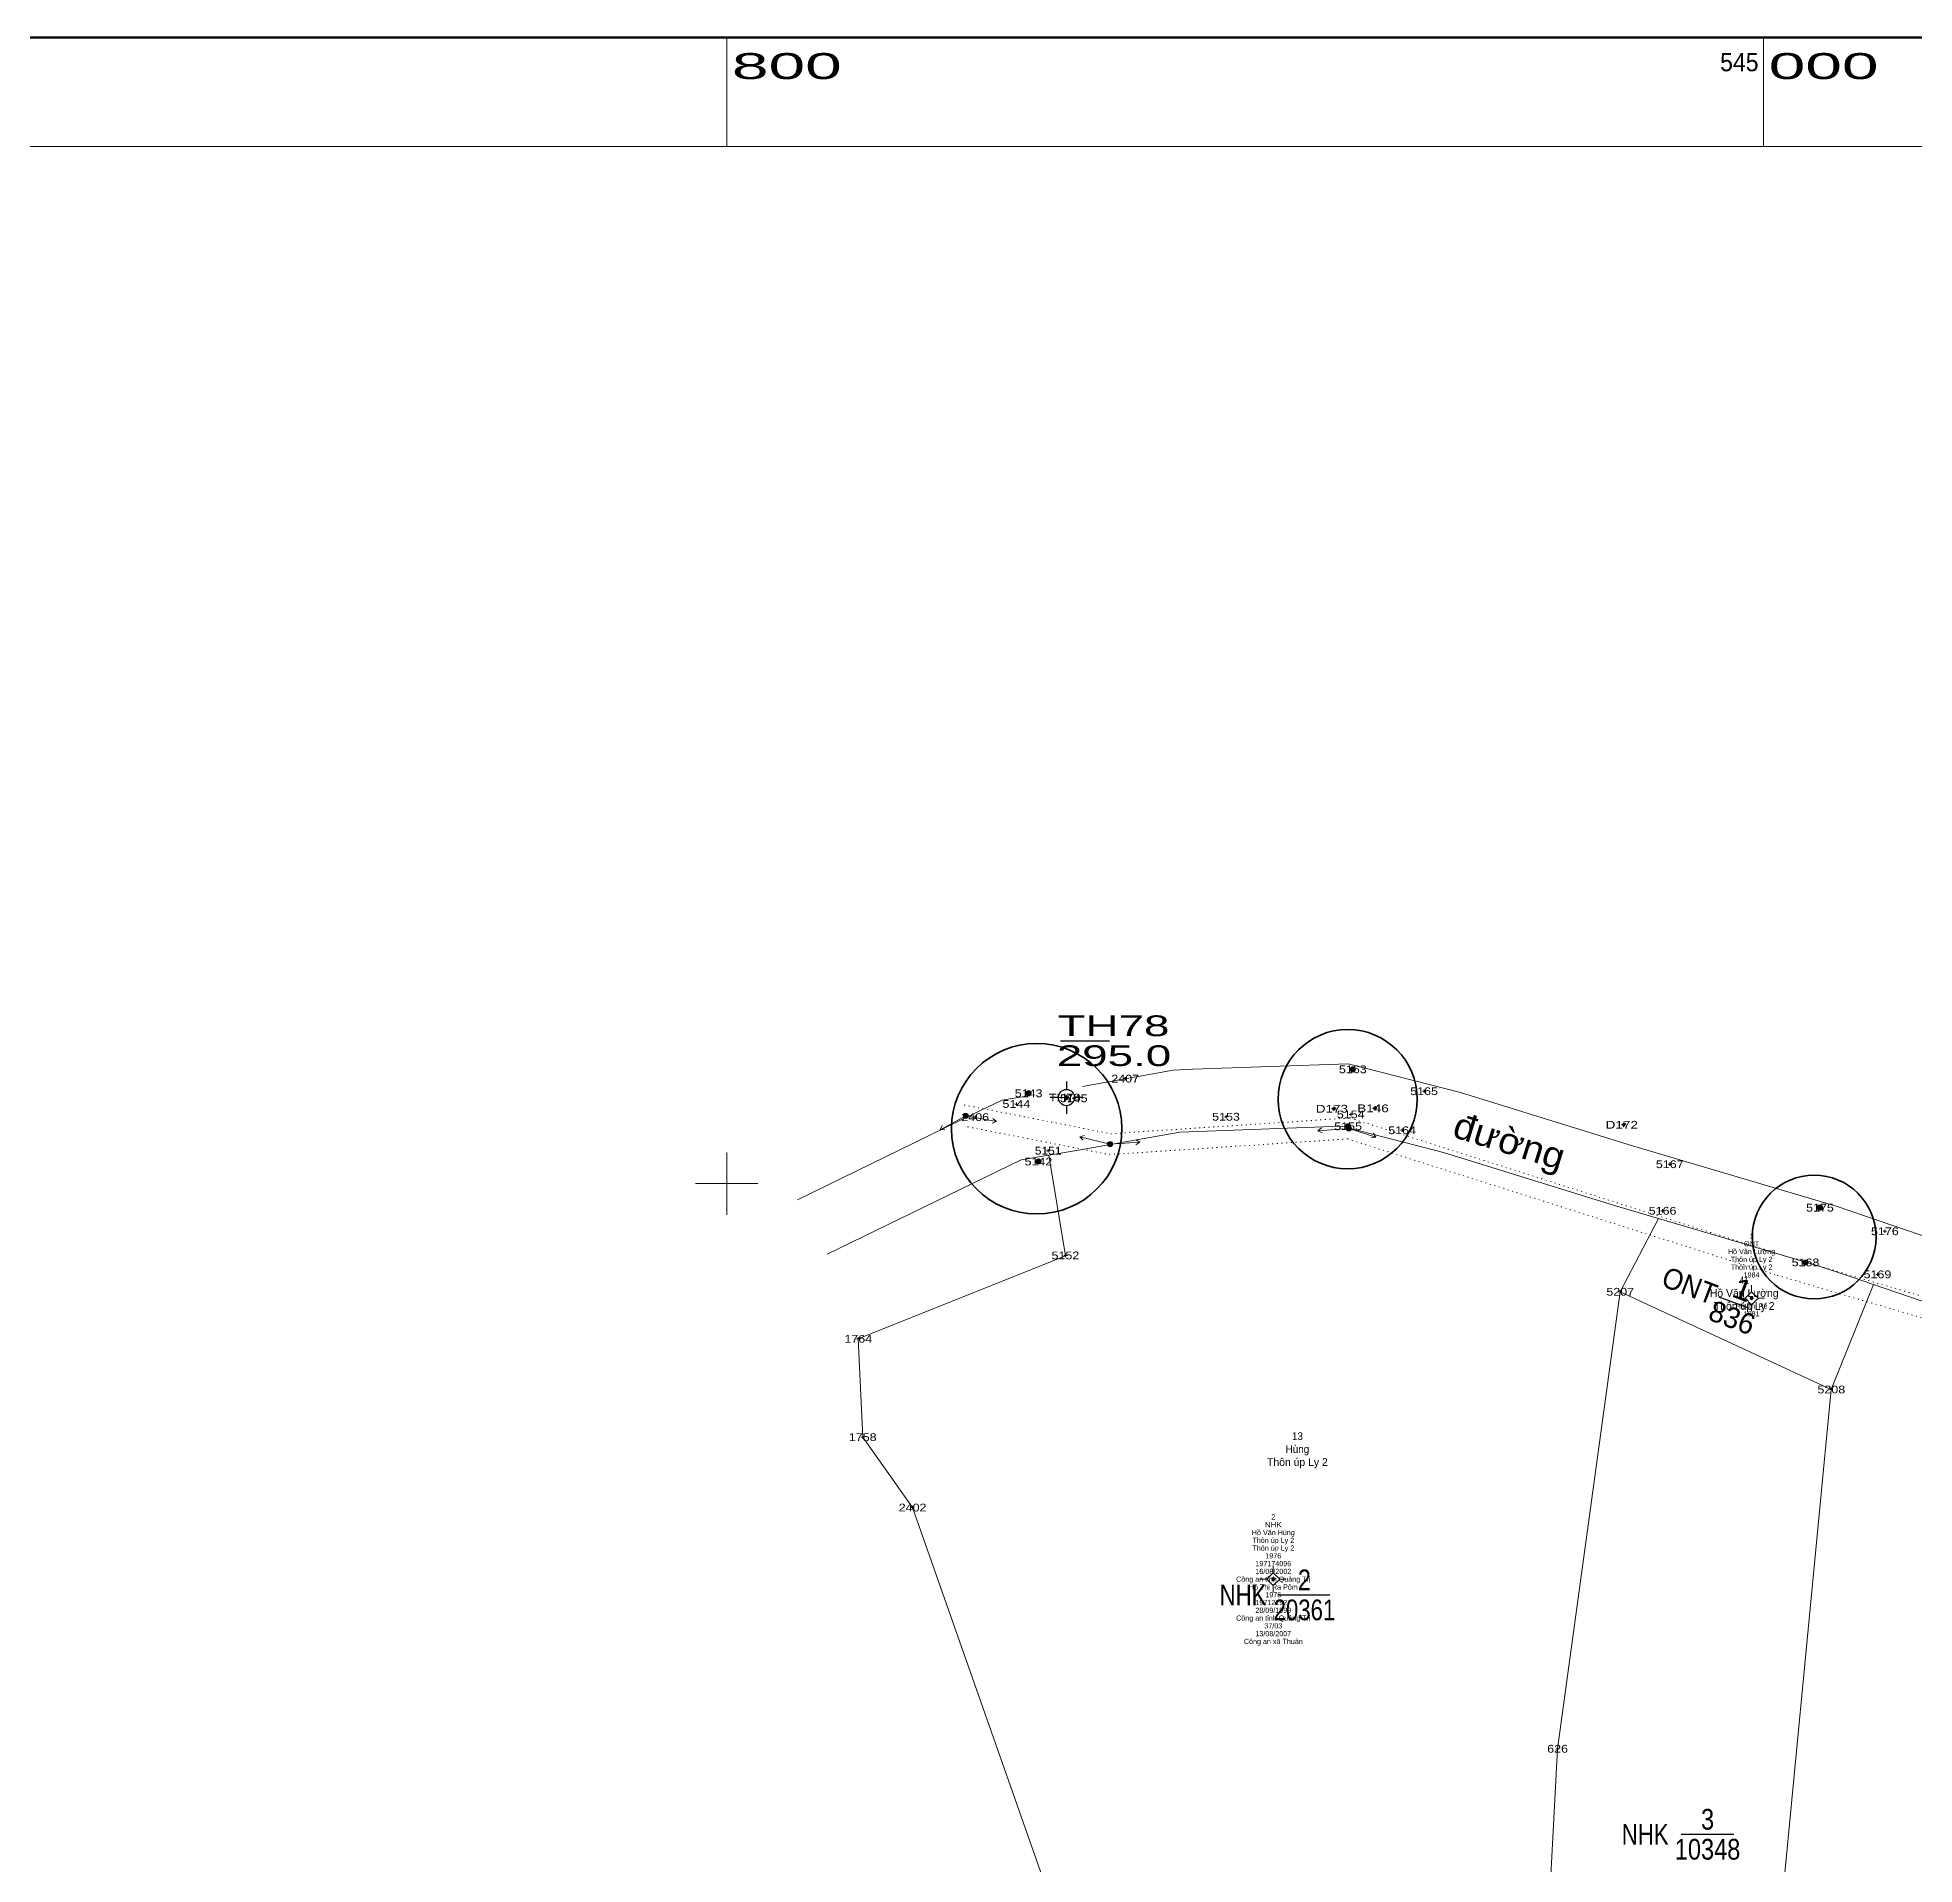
# Model space of a CAD drawing. Header units: metres. Extents: x 543779 to 545237, y 1826638 to 1828293.
# Drawn here: x 544667.1 to 545029.1, y 1827868.7 to 1828221 of the extents above; entities that cross this region are included whole.
import ezdxf
from ezdxf.enums import TextEntityAlignment as Align

# ---------------------------------------------------------------- set-up
doc = ezdxf.new("R2010")
doc.units = ezdxf.units.M
doc.header["$LTSCALE"] = 0.6
doc.header["$PDMODE"] = 32
doc.header["$PDSIZE"] = 0.3
doc.linetypes.add('DOTTED', pattern=[1.5, 0.3, -1.2])
for name, color, linetype, lineweight in [('10', 7, 'Continuous', 13), ('11', 7, 'Continuous', 13), ('13', 7, 'Continuous', 25), ('17', 7, 'Continuous', 13), ('23', 7, 'Continuous', 13), ('3', 7, 'Continuous', 13), ('4', 7, 'Continuous', 13), ('55', 7, 'Continuous', 13), ('59', 7, 'DOTTED', 13), ('63', 7, 'Continuous', 13), ('8', 7, 'Continuous', 25), ('9', 7, 'Continuous', 25)]:
    doc.layers.add(name, color=color, linetype=linetype, lineweight=lineweight)
for name, color, linetype in [('15', 7, 'Continuous'), ('28', 7, 'Continuous'), ('5', 7, 'Continuous'), ('54', 7, 'Continuous')]:
    doc.layers.add(name, color=color, linetype=linetype)

msp = doc.modelspace()

# ---------------------------------------------------------------- hatches: boundary and pattern name
at = {"layer": '11'}
for points in [[(544997.9995, 1827977.89, 1), (544997.3995, 1827977.89, 1)], [(544905.7395, 1827923.71, 1), (544905.1395, 1827923.71, 1)]]:
    msp.add_hatch(color=256, dxfattribs=at).paths.add_polyline_path(points)
at = {"layer": '17'}
for points in [[(544921.28, 1828022.03, 1), (544920.28, 1828022.03, 1)], [(544858.74, 1828017.4, 1), (544857.74, 1828017.4, 1)], [(544920.37, 1828011.05, 1), (544919.37, 1828011.05, 1)], [(544860.64, 1828004.25, 1), (544859.64, 1828004.25, 1)], [(545011.39, 1827995.35, 1), (545010.39, 1827995.35, 1)], [(545008.6, 1827984.79, 1), (545007.6, 1827984.79, 1)]]:
    msp.add_hatch(color=256, dxfattribs=at).paths.add_polyline_path(points)
at = {"layer": '3'}
for points in [[(544865.17, 1828016.56), (544865.3, 1828016.56), (544865.3, 1828016.61), (544865.17, 1828016.61)], [(544865.18, 1828016.56), (544865.3, 1828016.56), (544865.3, 1828016.61), (544865.18, 1828016.61)], [(544865.5771, 1828016.5841, 1), (544865.5171, 1828016.5841, 1)], [(544865.5771, 1828016.5841, 1), (544865.5171, 1828016.5841, 1)], [(544865.5771, 1828016.5839, 1), (544865.5171, 1828016.5839, 1)], [(544865.52, 1828016.83), (544865.57, 1828016.83), (544865.57, 1828016.96), (544865.52, 1828016.96)], [(544865.52, 1828016.21), (544865.57, 1828016.21), (544865.57, 1828016.33), (544865.52, 1828016.33)], [(544865.53, 1828016.83), (544865.58, 1828016.83), (544865.58, 1828016.95), (544865.53, 1828016.95)], [(544865.53, 1828016.2), (544865.58, 1828016.2), (544865.58, 1828016.33), (544865.53, 1828016.33)], [(544865.8, 1828016.56), (544865.92, 1828016.56), (544865.92, 1828016.61), (544865.8, 1828016.61)], [(544865.8, 1828016.56), (544865.93, 1828016.56), (544865.93, 1828016.61), (544865.8, 1828016.61)], [(544916.74, 1828014.41), (544916.86, 1828014.41), (544916.86, 1828014.46), (544916.74, 1828014.46)], [(544916.74, 1828014.41), (544916.86, 1828014.41), (544916.86, 1828014.46), (544916.74, 1828014.46)], [(544917.1391, 1828014.4341, 1), (544917.0791, 1828014.4341, 1)], [(544917.1391, 1828014.4341, 1), (544917.0791, 1828014.4341, 1)], [(544917.1391, 1828014.4339, 1), (544917.0791, 1828014.4339, 1)], [(544917.09, 1828014.68), (544917.14, 1828014.68), (544917.14, 1828014.81), (544917.09, 1828014.81)], [(544917.09, 1828014.68), (544917.14, 1828014.68), (544917.14, 1828014.8), (544917.09, 1828014.8)], [(544917.09, 1828014.06), (544917.14, 1828014.06), (544917.14, 1828014.18), (544917.09, 1828014.18)], [(544917.09, 1828014.05), (544917.14, 1828014.05), (544917.14, 1828014.18), (544917.09, 1828014.18)], [(544917.36, 1828014.41), (544917.49, 1828014.41), (544917.49, 1828014.46), (544917.36, 1828014.46)], [(544917.36, 1828014.41), (544917.49, 1828014.41), (544917.49, 1828014.46), (544917.36, 1828014.46)], [(544924.65, 1828014.49), (544924.78, 1828014.49), (544924.78, 1828014.54), (544924.65, 1828014.54)], [(544924.66, 1828014.49), (544924.78, 1828014.49), (544924.78, 1828014.54), (544924.66, 1828014.54)], [(544925.0581, 1828014.5141, 1), (544924.9981, 1828014.5141, 1)], [(544925.0581, 1828014.5141, 1), (544924.9981, 1828014.5141, 1)], [(544925.0581, 1828014.5139, 1), (544924.9981, 1828014.5139, 1)], [(544925.01, 1828014.76), (544925.06, 1828014.76), (544925.06, 1828014.89), (544925.01, 1828014.89)], [(544925.01, 1828014.76), (544925.06, 1828014.76), (544925.06, 1828014.88), (544925.01, 1828014.88)], [(544925.01, 1828014.14), (544925.06, 1828014.14), (544925.06, 1828014.26), (544925.01, 1828014.26)], [(544925.01, 1828014.13), (544925.06, 1828014.13), (544925.06, 1828014.26), (544925.01, 1828014.26)], [(544925.28, 1828014.49), (544925.4, 1828014.49), (544925.4, 1828014.54), (544925.28, 1828014.54)], [(544925.28, 1828014.49), (544925.41, 1828014.49), (544925.41, 1828014.54), (544925.28, 1828014.54)], [(544972.65, 1828011.32), (544972.78, 1828011.32), (544972.78, 1828011.37), (544972.65, 1828011.37)], [(544972.66, 1828011.32), (544972.78, 1828011.32), (544972.78, 1828011.37), (544972.66, 1828011.37)], [(544973.0551, 1828011.3411, 1), (544972.9951, 1828011.3411, 1)], [(544973.0551, 1828011.3411, 1), (544972.9951, 1828011.3411, 1)], [(544973.0551, 1828011.3409, 1), (544972.9951, 1828011.3409, 1)], [(544973, 1828011.59), (544973.05, 1828011.59), (544973.05, 1828011.72), (544973, 1828011.72)], [(544973, 1828011.59), (544973.06, 1828011.59), (544973.06, 1828011.71), (544973, 1828011.71)], [(544973, 1828010.97), (544973.05, 1828010.97), (544973.05, 1828011.09), (544973, 1828011.09)], [(544973, 1828010.96), (544973.06, 1828010.96), (544973.06, 1828011.09), (544973, 1828011.09)], [(544973.28, 1828011.32), (544973.4, 1828011.32), (544973.4, 1828011.37), (544973.28, 1828011.37)], [(544973.28, 1828011.32), (544973.4, 1828011.32), (544973.4, 1828011.37), (544973.28, 1828011.37)]]:
    msp.add_hatch(color=256, dxfattribs=at).paths.add_polyline_path(points)
at = {"layer": '55'}
for points in [[(544846.6416, 1828012.9588, 1), (544845.6584, 1828013.1412, 1)], [(544920.4978, 1828010.6669, 1), (544919.5005, 1828010.5924, 1)], [(544874.436, 1828007.4825, 1), (544873.464, 1828007.7175, 1)]]:
    msp.add_hatch(color=256, dxfattribs=at).paths.add_polyline_path(points)
at = {"layer": '8'}
msp.add_hatch(color=256, dxfattribs=at).paths.add_polyline_path([(544865.9244, 1828016.58, 1), (544865.1744, 1828016.58, 1)])

# ---------------------------------------------------------------- linework, layer by layer
at = {"layer": '10'}
for p, q in [((544825.38, 1827970.06), (544826.24, 1827951.1)), ((545013.08, 1827960.29), (544990.08, 1827721.42))]:
    msp.add_line(p, q, dxfattribs=at)
for points in [[(544862.15, 1828005.45), (544867.89, 1828006.41), (544887.4, 1828009.93), (544918.59, 1828011.06), (544938.27, 1828006.01), (544971.25, 1827995.79), (544979.76, 1827993.27)], [(544862.15, 1828005.45), (544865.34, 1827986.06), (544825.38, 1827970.06)], [(544979.76, 1827993.27), (544972.36, 1827979.13), (545013.08, 1827960.29), (545021.2, 1827980.55)], [(544979.76, 1827993.27), (545010.35, 1827984.2), (545017.13, 1827981.94), (545021.2, 1827980.55)], [(544972.36, 1827979.13), (544960.28, 1827891.01), (544957.86, 1827845.87), (544955.12, 1827833.14)], [(544853.33, 1827833.33), (544863.79, 1827858.04), (544835.86, 1827937.52), (544826.24, 1827951.1)]]:
    msp.add_lwpolyline(points, dxfattribs=at)
at = {"layer": '11'}
for p, q in [((544996.45, 1827977.89), (544995.2, 1827977.89)), ((544997.7, 1827980.39), (544997.7, 1827979.14)), ((545000.2, 1827977.89), (544998.95, 1827977.89)), ((544997.7, 1827976.64), (544997.7, 1827975.39)), ((544904.19, 1827923.71), (544902.94, 1827923.71)), ((544905.44, 1827926.21), (544905.44, 1827924.96)), ((544907.94, 1827923.71), (544906.69, 1827923.71)), ((544905.44, 1827922.46), (544905.44, 1827921.21))]:
    msp.add_line(p, q, dxfattribs=at)
for points in [[(544997.7, 1827979.14), (544996.45, 1827977.89), (544997.7, 1827976.64), (544998.95, 1827977.89)], [(544905.44, 1827924.96), (544904.19, 1827923.71), (544905.44, 1827922.46), (544906.69, 1827923.71)]]:
    msp.add_lwpolyline(points, close=True, dxfattribs=at)
for centre in [(544997.6995, 1827977.89), (544905.4395, 1827923.71)]:
    msp.add_circle(centre, 0.3, dxfattribs=at)
at = {"layer": '13'}
for p, q in [((544991.4, 1827978.19), (544997.13, 1827976.03)), ((544906.54, 1827920.68), (544916.34, 1827920.68)), ((544984.15, 1827874.52), (544994.27, 1827874.52))]:
    msp.add_line(p, q, dxfattribs=at)
at = {"layer": '17'}
for centre in [(544920.78, 1828022.03), (544858.24, 1828017.4), (544919.87, 1828011.05), (544860.14, 1828004.25), (545010.89, 1827995.35), (545008.1, 1827984.79)]:
    msp.add_circle(centre, 0.5, dxfattribs=at)
at = {"layer": '23'}
msp.add_line((544813.69, 1827996.86), (544847.51, 1828013.39), dxfattribs=at)
for points in [[(544868.64, 1828018.74), (544886.12, 1828021.89), (544889.9, 1828022.03)], [(544889.9, 1828022.03), (544919.89, 1828023.12), (544941.55, 1828017.55), (544974.73, 1828007.27), (545013.99, 1827995.64), (545066.06, 1827977.87), (545074.28, 1827970.41)], [(544847.51, 1828013.39), (544853.12, 1828016.11), (544857.76, 1828016.88)], [(544862.15, 1828005.45), (544867.89, 1828006.41), (544887.4, 1828009.93), (544918.59, 1828011.06), (544938.27, 1828006.01), (544971.25, 1827995.79), (544979.76, 1827993.27)], [(544819.4, 1827986.4), (544856.8, 1828004.55), (544862.15, 1828005.45)], [(544979.76, 1827993.27), (545010.35, 1827984.2), (545017.13, 1827981.94), (545021.2, 1827980.55)], [(545066.95, 1827960.86), (545059.84, 1827967.31), (545021.2, 1827980.55)]]:
    msp.add_lwpolyline(points, dxfattribs=at)
at = {"layer": '3'}
for p, q in [((544865.71, 1828016.77), (544865.68, 1828016.74)), ((544865.68, 1828016.73), (544865.71, 1828016.77)), ((544865.68, 1828016.73), (544865.71, 1828016.77)), ((544917.24, 1828014.58), (544917.27, 1828014.62)), ((544917.24, 1828014.58), (544917.27, 1828014.62)), ((544925.19, 1828014.7), (544925.16, 1828014.67)), ((544925.16, 1828014.66), (544925.19, 1828014.7)), ((544925.16, 1828014.66), (544925.19, 1828014.7)), ((544973.19, 1828011.53), (544973.16, 1828011.49)), ((544973.16, 1828011.49), (544973.19, 1828011.53)), ((544973.16, 1828011.49), (544973.18, 1828011.53)), ((544973.16, 1828011.49), (544973.18, 1828011.53))]:
    msp.add_line(p, q, dxfattribs=at)
for points in [[(544865.17, 1828016.56), (544865.3, 1828016.56), (544865.3, 1828016.61), (544865.17, 1828016.61)], [(544865.18, 1828016.56), (544865.3, 1828016.56), (544865.3, 1828016.61), (544865.18, 1828016.61)], [(544865.52, 1828016.83), (544865.57, 1828016.83), (544865.57, 1828016.96), (544865.52, 1828016.96)], [(544865.52, 1828016.21), (544865.57, 1828016.21), (544865.57, 1828016.33), (544865.52, 1828016.33)], [(544865.53, 1828016.83), (544865.58, 1828016.83), (544865.58, 1828016.95), (544865.53, 1828016.95)], [(544865.53, 1828016.2), (544865.58, 1828016.2), (544865.58, 1828016.33), (544865.53, 1828016.33)], [(544865.8, 1828016.56), (544865.92, 1828016.56), (544865.92, 1828016.61), (544865.8, 1828016.61)], [(544865.8, 1828016.56), (544865.93, 1828016.56), (544865.93, 1828016.61), (544865.8, 1828016.61)], [(544916.74, 1828014.41), (544916.86, 1828014.41), (544916.86, 1828014.46), (544916.74, 1828014.46)], [(544916.74, 1828014.41), (544916.86, 1828014.41), (544916.86, 1828014.46), (544916.74, 1828014.46)], [(544917.09, 1828014.68), (544917.14, 1828014.68), (544917.14, 1828014.81), (544917.09, 1828014.81)], [(544917.09, 1828014.68), (544917.14, 1828014.68), (544917.14, 1828014.8), (544917.09, 1828014.8)], [(544917.09, 1828014.06), (544917.14, 1828014.06), (544917.14, 1828014.18), (544917.09, 1828014.18)], [(544917.09, 1828014.05), (544917.14, 1828014.05), (544917.14, 1828014.18), (544917.09, 1828014.18)], [(544917.36, 1828014.41), (544917.49, 1828014.41), (544917.49, 1828014.46), (544917.36, 1828014.46)], [(544917.36, 1828014.41), (544917.49, 1828014.41), (544917.49, 1828014.46), (544917.36, 1828014.46)], [(544924.65, 1828014.49), (544924.78, 1828014.49), (544924.78, 1828014.54), (544924.65, 1828014.54)], [(544924.66, 1828014.49), (544924.78, 1828014.49), (544924.78, 1828014.54), (544924.66, 1828014.54)], [(544925.01, 1828014.76), (544925.06, 1828014.76), (544925.06, 1828014.89), (544925.01, 1828014.89)], [(544925.01, 1828014.76), (544925.06, 1828014.76), (544925.06, 1828014.88), (544925.01, 1828014.88)], [(544925.01, 1828014.14), (544925.06, 1828014.14), (544925.06, 1828014.26), (544925.01, 1828014.26)], [(544925.01, 1828014.13), (544925.06, 1828014.13), (544925.06, 1828014.26), (544925.01, 1828014.26)], [(544925.28, 1828014.49), (544925.4, 1828014.49), (544925.4, 1828014.54), (544925.28, 1828014.54)], [(544925.28, 1828014.49), (544925.41, 1828014.49), (544925.41, 1828014.54), (544925.28, 1828014.54)], [(544972.65, 1828011.32), (544972.78, 1828011.32), (544972.78, 1828011.37), (544972.65, 1828011.37)], [(544972.66, 1828011.32), (544972.78, 1828011.32), (544972.78, 1828011.37), (544972.66, 1828011.37)], [(544973, 1828011.59), (544973.05, 1828011.59), (544973.05, 1828011.72), (544973, 1828011.72)], [(544973, 1828011.59), (544973.06, 1828011.59), (544973.06, 1828011.71), (544973, 1828011.71)], [(544973, 1828010.97), (544973.05, 1828010.97), (544973.05, 1828011.09), (544973, 1828011.09)], [(544973, 1828010.96), (544973.06, 1828010.96), (544973.06, 1828011.09), (544973, 1828011.09)], [(544973.28, 1828011.32), (544973.4, 1828011.32), (544973.4, 1828011.37), (544973.28, 1828011.37)], [(544973.28, 1828011.32), (544973.4, 1828011.32), (544973.4, 1828011.37), (544973.28, 1828011.37)]]:
    msp.add_lwpolyline(points, close=True, dxfattribs=at)
for points in [[(544865.68, 1828016.73), (544865.68, 1828016.74), (544865.71, 1828016.77)], [(544865.72, 1828016.77), (544865.71, 1828016.77), (544865.68, 1828016.73)], [(544865.72, 1828016.77), (544865.71, 1828016.77), (544865.68, 1828016.73)], [(544917.28, 1828014.62), (544917.27, 1828014.62), (544917.24, 1828014.59)], [(544917.24, 1828014.58), (544917.24, 1828014.59), (544917.27, 1828014.62)], [(544917.28, 1828014.62), (544917.27, 1828014.62), (544917.24, 1828014.58)], [(544917.28, 1828014.62), (544917.27, 1828014.62), (544917.24, 1828014.58)], [(544925.16, 1828014.66), (544925.16, 1828014.67), (544925.19, 1828014.7)], [(544925.2, 1828014.7), (544925.19, 1828014.7), (544925.16, 1828014.66)], [(544925.2, 1828014.7), (544925.19, 1828014.7), (544925.16, 1828014.66)], [(544973.2, 1828011.53), (544973.18, 1828011.53), (544973.16, 1828011.49)], [(544973.2, 1828011.53), (544973.18, 1828011.53), (544973.16, 1828011.49)]]:
    msp.add_lwpolyline(points, dxfattribs=at)
for centre in [(544865.5471, 1828016.5841), (544865.5471, 1828016.5841), (544865.5471, 1828016.5839), (544917.1091, 1828014.4341), (544917.1091, 1828014.4341), (544917.1091, 1828014.4339), (544925.0281, 1828014.5141), (544925.0281, 1828014.5141), (544925.0281, 1828014.5139), (544973.0251, 1828011.3411), (544973.0251, 1828011.3411), (544973.0251, 1828011.3409)]:
    msp.add_circle(centre, 0.03, dxfattribs=at)
for centre, radius, start, end in [((544865.5471, 1828016.5841), 0.25, 49.34484, 48.4242), ((544865.5471, 1828016.5841), 0.25, 49.34484, 48.4242), ((544865.5471, 1828016.5839), 0.25, 49.34484, 48.4242), ((544865.5471, 1828016.5841), 0.2, 49.22592, 47.74531), ((544865.5471, 1828016.5841), 0.2, 49.22592, 47.74531), ((544865.5471, 1828016.5839), 0.2, 49.22592, 47.74531), ((544917.1091, 1828014.4341), 0.25, 49.34484, 48.4242), ((544917.1091, 1828014.4341), 0.25, 49.34484, 48.4242), ((544917.1091, 1828014.4339), 0.25, 49.34484, 48.4242), ((544917.1091, 1828014.4341), 0.2, 49.22592, 47.74531), ((544917.1091, 1828014.4341), 0.2, 49.22592, 47.74531), ((544917.1091, 1828014.4339), 0.2, 49.22592, 47.74531), ((544925.0281, 1828014.5141), 0.25, 49.34484, 48.4242), ((544925.0281, 1828014.5141), 0.25, 49.34484, 48.4242), ((544925.0281, 1828014.5139), 0.25, 49.34484, 48.4242), ((544925.0281, 1828014.5141), 0.2, 49.22592, 47.74531), ((544925.0281, 1828014.5141), 0.2, 49.22592, 47.74531), ((544925.0281, 1828014.5139), 0.2, 49.22592, 47.74531), ((544973.0251, 1828011.3411), 0.25, 49.34484, 48.4242), ((544973.0251, 1828011.3411), 0.25, 49.34484, 48.4242), ((544973.0251, 1828011.3409), 0.25, 49.34484, 48.4242), ((544973.0251, 1828011.3411), 0.2, 49.22592, 47.74531), ((544973.0251, 1828011.3411), 0.2, 49.22592, 47.74531), ((544973.0251, 1828011.3409), 0.2, 49.22592, 47.74531)]:
    msp.add_arc(centre, radius, start, end, dxfattribs=at)
for p in [(544865.68, 1828016.73), (544865.71, 1828016.77), (544917.24, 1828014.58), (544925.16, 1828014.66), (544925.19, 1828014.7), (544973.16, 1828011.49), (544973.19, 1828011.53)]:
    msp.add_point(p, dxfattribs=at)
at = {"layer": '4'}
for p, q in [((544921.1, 1828022.03), (544920.47, 1828022.03)), ((544920.78, 1828021.72), (544920.78, 1828022.34)), ((544858.24, 1828017.09), (544858.24, 1828017.71)), ((544877.19, 1828020.24), (544876.56, 1828020.24)), ((544876.87, 1828019.93), (544876.87, 1828020.55)), ((544934.84, 1828017.81), (544934.22, 1828017.81)), ((544934.53, 1828017.5), (544934.53, 1828018.12)), ((544856.2, 1828015.34), (544855.57, 1828015.34)), ((544855.88, 1828015.03), (544855.88, 1828015.66)), ((544858.55, 1828017.4), (544857.93, 1828017.4)), ((544867.26, 1828016.44), (544866.63, 1828016.44)), ((544866.95, 1828016.13), (544866.95, 1828016.75)), ((544848.26, 1828012.81), (544847.63, 1828012.81)), ((544847.94, 1828012.49), (544847.94, 1828013.12)), ((544896.63, 1828012.89), (544896.01, 1828012.89)), ((544896.32, 1828012.58), (544896.32, 1828013.21)), ((544920.18, 1828011.05), (544919.56, 1828011.05)), ((544919.87, 1828010.74), (544919.87, 1828011.36)), ((544920.69, 1828013.34), (544920.07, 1828013.34)), ((544920.38, 1828013.03), (544920.38, 1828013.65)), ((544930.28, 1828009.97), (544930.28, 1828010.59)), ((544930.59, 1828010.28), (544929.97, 1828010.28)), ((544860.45, 1828004.25), (544859.83, 1828004.25)), ((544860.14, 1828003.94), (544860.14, 1828004.56)), ((544862.31, 1828006.34), (544861.68, 1828006.34)), ((544862, 1828006.03), (544862, 1828006.65)), ((544982.23, 1828003.73), (544981.61, 1828003.73)), ((544981.92, 1828003.42), (544981.92, 1828004.04)), ((544980.84, 1827994.75), (544980.22, 1827994.75)), ((544980.53, 1827994.44), (544980.53, 1827995.06)), ((545011.2, 1827995.35), (545010.58, 1827995.35)), ((545010.89, 1827995.04), (545010.89, 1827995.66)), ((545023.73, 1827990.8), (545023.1, 1827990.8)), ((545023.41, 1827990.49), (545023.41, 1827991.11)), ((544865.66, 1827986.14), (544865.03, 1827986.14)), ((544865.34, 1827985.82), (544865.34, 1827986.45)), ((545008.1, 1827984.48), (545008.1, 1827985.1)), ((545008.41, 1827984.79), (545007.79, 1827984.79)), ((545022.3, 1827982.49), (545021.67, 1827982.49)), ((545021.98, 1827982.18), (545021.98, 1827982.8)), ((544972.68, 1827979.13), (544972.05, 1827979.13)), ((544972.36, 1827978.82), (544972.36, 1827979.44)), ((544825.69, 1827970.06), (544825.07, 1827970.06)), ((544825.38, 1827969.75), (544825.38, 1827970.37)), ((545013.39, 1827960.29), (545012.77, 1827960.29)), ((545013.08, 1827959.98), (545013.08, 1827960.6)), ((544826.55, 1827951.1), (544825.93, 1827951.1)), ((544826.24, 1827950.79), (544826.24, 1827951.42)), ((544836.18, 1827937.52), (544835.55, 1827937.52)), ((544835.86, 1827937.21), (544835.86, 1827937.83)), ((544960.59, 1827891.01), (544959.97, 1827891.01)), ((544960.28, 1827890.7), (544960.28, 1827891.33))]:
    msp.add_line(p, q, dxfattribs=at)
at = {"layer": '55'}
for p, q in [((544841.16, 1828010.38), (544841.56, 1828011.22)), ((544852.05, 1828011.96), (544851.18, 1828011.63)), ((544852.05, 1828011.96), (544851.36, 1828012.57)), ((544914.02, 1828010.18), (544914.77, 1828010.72)), ((544841.16, 1828010.38), (544842.08, 1828010.42)), ((544868.12, 1828009.01), (544869, 1828009.29)), ((544868.12, 1828009.01), (544868.78, 1828008.36)), ((544879.72, 1828007.96), (544878.92, 1828007.5)), ((544879.72, 1828007.96), (544878.93, 1828008.45)), ((544914.02, 1828010.18), (544914.84, 1828009.76)), ((544925.24, 1828008.96), (544924.68, 1828009.69))]:
    msp.add_line(p, q, dxfattribs=at)
for points in [[(544841.16, 1828010.38), (544846.15, 1828013.05), (544852.05, 1828011.96)], [(544914.02, 1828010.18), (544920, 1828010.63), (544925.24, 1828008.96), (544924.33, 1828008.8)], [(544868.12, 1828009.01), (544873.95, 1828007.6), (544879.72, 1828007.96)]]:
    msp.add_lwpolyline(points, dxfattribs=at)
for centre in [(544846.15, 1828013.05), (544919.9991, 1828010.6296), (544873.95, 1828007.6)]:
    msp.add_circle(centre, 0.5, dxfattribs=at)
at = {"layer": '59'}
for points in [[(544845.83, 1828015.15), (544874.08, 1828009.61), (544920.25, 1828012.65), (545003.81, 1827986.12), (545033.72, 1827977.34)], [(544846.47, 1828010.95), (544873.82, 1828005.59), (544919.75, 1828008.61), (545002.65, 1827982.3), (545032.26, 1827973.6)]]:
    msp.add_lwpolyline(points, dxfattribs=at)
at = {"layer": '63'}
for p, q in [((544800, 1828200), (544800, 1828221)), ((545000, 1828200), (545000, 1828221)), ((544800, 1827994), (544800, 1828006)), ((544794, 1828000), (544806, 1828000))]:
    msp.add_line(p, q, dxfattribs=at)
at = {"layer": '63', "lineweight": 158}
msp.add_lwpolyline([(543779, 1828221), (545221, 1828221), (545221, 1826779), (543779, 1826779)], close=True, dxfattribs=at)
at = {"layer": '63'}
msp.add_lwpolyline([(543800, 1828200), (545200, 1828200), (545200, 1826800), (543800, 1826800)], close=True, dxfattribs=at)
at = {"layer": '63', "lineweight": 35}
for centre, radius in [((544919.79, 1828016.28), 13.4251), ((544859.8, 1828010.58), 16.4402), ((545009.78, 1827989.69), 11.9322)]:
    msp.add_circle(centre, radius, dxfattribs=at)
at = {"layer": '8'}
for p, q in [((544865.55, 1828019.7), (544865.55, 1828018.14)), ((544863.99, 1828016.58), (544862.42, 1828016.58)), ((544865.55, 1828015.02), (544865.55, 1828013.46)), ((544868.68, 1828016.58), (544867.11, 1828016.58))]:
    msp.add_line(p, q, dxfattribs=at)
for radius in [1.5625, 0.375]:
    msp.add_circle((544865.5494, 1828016.58), radius, dxfattribs=at)
at = {"layer": '9'}
msp.add_line((544864.42, 1828027.54), (544873.87, 1828027.54), dxfattribs=at)

# ---------------------------------------------------------------- texts
at = {"layer": '13', "width": 0.95}
msp.add_text('ONT ', height=4, rotation=339.31, dxfattribs=at).set_placement((544991.3867, 1827976.0564), align=Align.RIGHT)
at = {"layer": '13', "width": 1.2}
msp.add_text('1', height=4, rotation=339.31, dxfattribs=at).set_placement((544995.2834, 1827977.6729), align=Align.CENTER)
at = {"layer": '13'}
msp.add_text('836', height=4, rotation=339.31, dxfattribs=at).set_placement((544993.2384, 1827972.2704), align=Align.CENTER)
for s, width, p in [('2', 0.85, (544911.43, 1827921.57)), ('20361', 0.8, (544911.445, 1827915.79)), ('3', 0.85, (544989.21, 1827875.41)), ('10348', 0.85, (544989.21, 1827869.63))]:
    msp.add_text(s, height=4, dxfattribs=dict(at, width=width)).set_placement(p, align=Align.CENTER)
at = {"layer": '13', "width": 0.8}
for p in [(544905.31, 1827918.68), (544982.89, 1827872.52)]:
    msp.add_text('NHK ', height=4, dxfattribs=at).set_placement(p, align=Align.RIGHT)
at = {"layer": '15'}
for s, width, p in [('41', 0.8, (544996.28, 1827980.64)), ('Hùng', 0.95, (544910.09, 1827948.04)), ('13', 0.95, (544910.095, 1827950.54))]:
    msp.add_text(s, height=1.5, dxfattribs=dict(at, width=width)).set_placement(p, align=Align.CENTER)
for s, p in [('Hồ Văn Lường', (544996.28, 1827978.14)), ('Thôn úp Ly 2', (544996.28, 1827975.64)), ('Thôn úp Ly 2', (544910.09, 1827945.54))]:
    msp.add_text(s, height=1.5, dxfattribs=at).set_placement(p, align=Align.CENTER)
at = {"layer": '28', "width": 1.1}
msp.add_text('đường', height=5, rotation=342.744, dxfattribs=at).set_placement((544950.2534, 1828005.8183), align=Align.CENTER)
at = {"layer": '5'}
for s, width, p in [('5163', 1.2, (544920.78, 1828021.28)), ('5143', 1.2, (544858.24, 1828016.65)), ('2407', 1.2, (544876.87, 1828019.49)), ('5165', 1.2, (544934.53, 1828017.06)), ('5144', 1.2, (544855.88, 1828014.59)), ('TH78 ', 1.25, (544865.55, 1828015.83)), ('5145', 1.2, (544866.95, 1828015.69)), ('D173 ', 1.3, (544917.11, 1828013.68)), ('5154', 1.2, (544920.38, 1828012.59)), ('B146 ', 1.3, (544925.03, 1828013.76)), ('2406', 1.2, (544847.94, 1828012.06)), ('5153', 1.2, (544896.32, 1828012.14)), ('5155', 1.2, (544919.87, 1828010.3)), ('5164', 1.2, (544930.28, 1828009.53)), ('D172 ', 1.3, (544973.03, 1828010.59)), ('5151', 1.15, (544862.005, 1828005.59)), ('5142', 1.2, (544860.14, 1828003.5)), ('5167', 1.2, (544981.92, 1828002.98)), ('5175', 1.2, (545010.89, 1827994.6)), ('5166', 1.2, (544980.53, 1827994)), ('5176', 1.2, (545023.41, 1827990.05)), ('5152', 1.2, (544865.34, 1827985.39)), ('5168', 1.2, (545008.1, 1827984.04)), ('5169', 1.2, (545021.98, 1827981.74)), ('5207', 1.2, (544972.36, 1827978.38)), ('1764', 1.2, (544825.38, 1827969.31)), ('5208', 1.2, (545013.08, 1827959.54)), ('1758', 1.2, (544826.24, 1827950.35)), ('2402', 1.2, (544835.86, 1827936.77)), ('626', 1.2, (544960.285, 1827890.26))]:
    msp.add_text(s, height=1.5, dxfattribs=dict(at, width=width)).set_placement(p, align=Align.CENTER)
at = {"layer": '54'}
for s, width, p in [('ONT', 1.05, (544997.705, 1827987.89)), ('1', 0.75, (544997.7, 1827989.39)), ('1984', 0.95, (544997.695, 1827981.89)), ('1981', 0.9, (544997.705, 1827974.39)), ('NHK', 1.15, (544905.445, 1827933.71)), ('2', 0.85, (544905.44, 1827935.21))]:
    msp.add_text(s, height=1, dxfattribs=dict(at, width=width)).set_placement(p, align=Align.CENTER)
for s, p in [('Hồ Văn Lường', (544997.7, 1827986.39)), ('Thôn úp Ly 2', (544997.705, 1827984.89)), ('Thôn úp Ly 2', (544997.705, 1827983.39)), ('Hồ Thị Pể', (544997.7, 1827975.89)), ('Hồ Văn Hùng', (544905.445, 1827932.21)), ('Thôn úp Ly 2', (544905.445, 1827930.71)), ('Thôn úp Ly 2', (544905.445, 1827929.21)), ('197174096', (544905.44, 1827926.21)), ('1976', (544905.435, 1827927.71)), ('Công an tỉnh Quảng Trị', (544905.445, 1827923.21)), ('16/08/2002', (544905.44, 1827924.71)), ('Hồ Thị Ra Pôm', (544905.445, 1827921.71)), ('1976', (544905.435, 1827920.21)), ('Công an tỉnh Quảng Trị', (544905.445, 1827915.71)), ('28/09/1999', (544905.44, 1827917.21)), ('197121927', (544905.435, 1827918.71)), ('13/08/2007', (544905.435, 1827912.71)), ('37/03', (544905.435, 1827914.21)), ('Công an xã Thuận', (544905.445, 1827911.21))]:
    msp.add_text(s, height=1, dxfattribs=at).set_placement(p, align=Align.CENTER)
at = {"layer": '63', "width": 1.9}
for s, p in [('800', (544801, 1828213)), ('000', (545001, 1828213))]:
    msp.add_text(s, height=5, dxfattribs=at).set_placement(p)
at = {"layer": '63', "width": 0.95}
msp.add_text('545', height=3.5, dxfattribs=at).set_placement((544999.05, 1828214.5), align=Align.RIGHT)
at = {"layer": '9', "width": 1.65}
for s, p in [('TH78', (544874.61, 1828028.43)), ('295.0', (544874.71, 1828022.66))]:
    msp.add_text(s, height=4, dxfattribs=at).set_placement(p, align=Align.CENTER)

doc.saveas('drawing.dxf')
